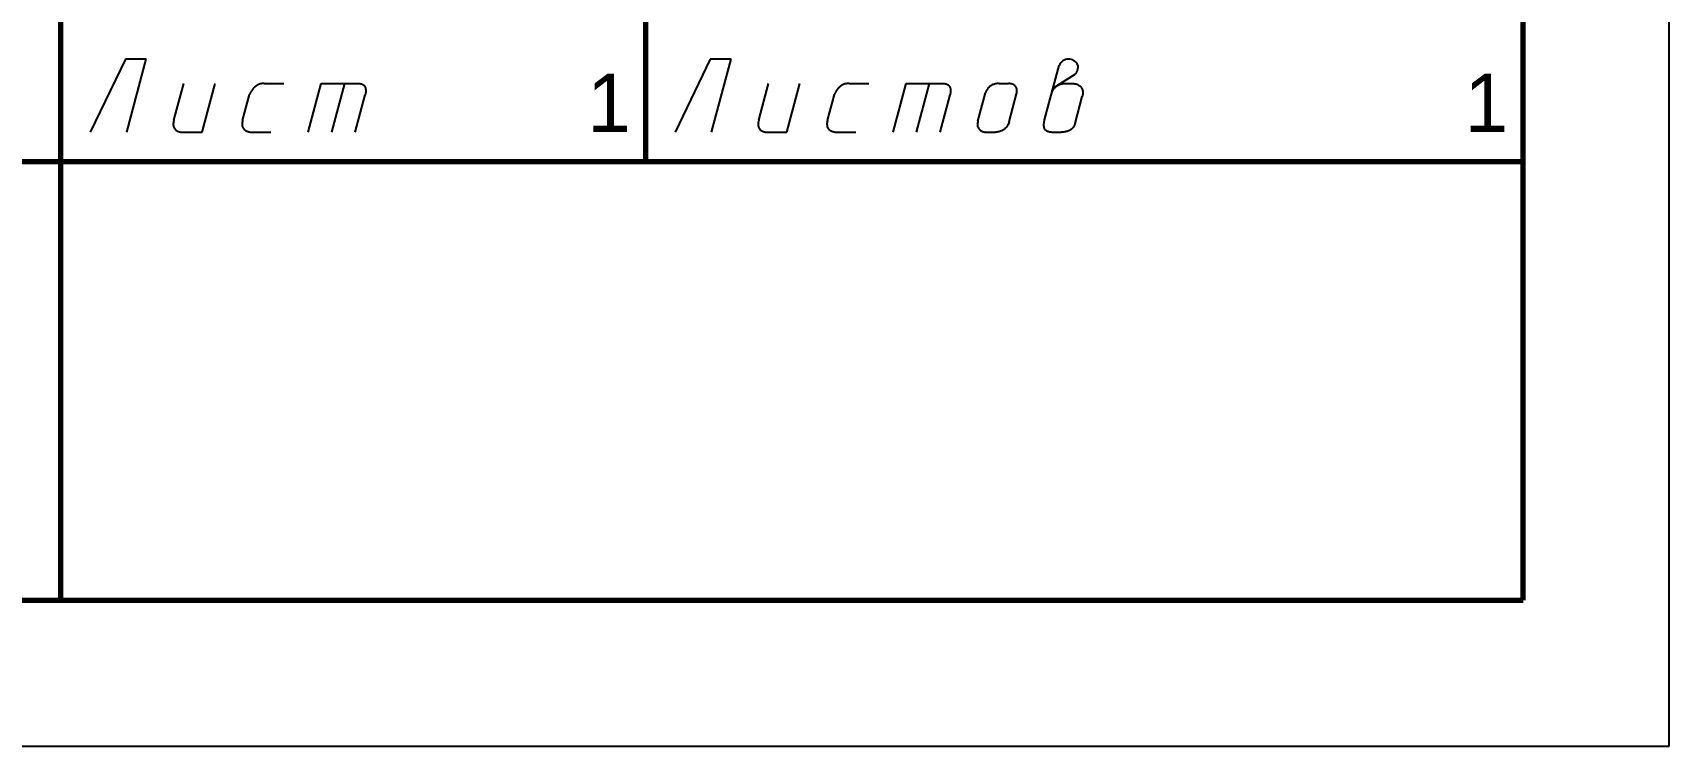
# Model space of a CAD drawing. Extents: x 0 to 297, y 0 to 210.
# Drawn here: x 241 to 297, y 0 to 24.4 of the extents above; entities that cross this region are included whole.
import ezdxf

# ---------------------------------------------------------------- set-up
doc = ezdxf.new("R2010")
doc.units = 0
doc.layers.get('0').update_dxf_attribs({"linetype": 'CONTINUOUS'})
doc.styles.add('cyrillic_ii', font='cyrillic_ii')

msp = doc.modelspace()

# ---------------------------------------------------------------- linework, layer by layer
for p, q in [((297, 0), (297, 210)), ((0, 0), (297, 0))]:
    msp.add_line(p, q)
at = {"lineweight": 70}
for p, q in [((292, 5), (292, 205)), ((242, 5), (242, 60)), ((262, 20), (262, 25)), ((172, 20), (292, 20)), ((20, 5), (292, 5))]:
    msp.add_line(p, q, dxfattribs=at)
at = {"linetype": 'CONTINUOUS', "lineweight": 25}
for p, q in [((244.206, 23.5), (243, 21)), ((244.92, 23.5), (244.206, 23.5)), ((244.25, 21), (244.92, 23.5)), ((264.206, 23.5), (263, 21)), ((264.92, 23.5), (264.206, 23.5)), ((264.25, 21), (264.92, 23.5)), ((275.639, 21.417), (276.139, 23.282)), ((276.67, 22.968), (275.929, 22.5)), ((276.67, 22.968), (276.669, 22.967)), ((276.669, 22.967), (276.67, 22.968)), ((276.669, 22.967), (276.669, 22.967)), ((276.671, 22.969), (276.67, 22.968)), ((276.674, 22.971), (276.671, 22.969)), ((276.676, 22.973), (276.674, 22.971)), ((276.679, 22.977), (276.676, 22.973)), ((276.683, 22.98), (276.679, 22.977)), ((276.687, 22.985), (276.683, 22.98)), ((276.691, 22.99), (276.687, 22.985)), ((276.696, 22.996), (276.691, 22.99)), ((276.701, 23.002), (276.696, 22.996)), ((276.706, 23.009), (276.701, 23.002)), ((276.711, 23.018), (276.706, 23.009)), ((276.717, 23.026), (276.711, 23.018)), ((276.722, 23.036), (276.717, 23.026)), ((276.727, 23.047), (276.722, 23.036)), ((276.733, 23.058), (276.727, 23.047)), ((276.738, 23.07), (276.733, 23.058)), ((276.743, 23.083), (276.738, 23.07)), ((276.748, 23.097), (276.743, 23.083)), ((276.753, 23.112), (276.748, 23.097)), ((276.757, 23.128), (276.753, 23.112)), ((276.761, 23.145), (276.757, 23.128)), ((276.764, 23.163), (276.761, 23.145)), ((276.767, 23.182), (276.764, 23.163)), ((276.77, 23.202), (276.767, 23.182)), ((276.772, 23.223), (276.77, 23.202)), ((276.773, 23.245), (276.772, 23.223)), ((276.774, 23.268), (276.773, 23.245)), ((276.774, 23.292), (276.774, 23.268)), ((245.862, 21.407), (246.2, 22.667)), ((246.825, 21), (247.272, 22.667)), ((248.501, 22.393), (248.492, 22.377)), ((248.512, 22.41), (248.501, 22.393)), ((248.523, 22.428), (248.512, 22.41)), ((248.536, 22.446), (248.523, 22.428)), ((248.55, 22.464), (248.536, 22.446)), ((248.565, 22.483), (248.55, 22.464)), ((248.582, 22.501), (248.565, 22.483)), ((248.599, 22.52), (248.582, 22.501)), ((248.618, 22.538), (248.599, 22.52)), ((248.638, 22.555), (248.618, 22.538)), ((248.66, 22.572), (248.638, 22.555)), ((248.682, 22.588), (248.66, 22.572)), ((248.706, 22.602), (248.682, 22.588)), ((248.732, 22.616), (248.706, 22.602)), ((248.759, 22.629), (248.732, 22.616)), ((248.787, 22.64), (248.759, 22.629)), ((248.817, 22.649), (248.787, 22.64)), ((248.849, 22.656), (248.817, 22.649)), ((248.881, 22.662), (248.849, 22.656)), ((248.916, 22.665), (248.881, 22.662)), ((248.952, 22.667), (248.916, 22.665)), ((248.952, 22.667), (249.624, 22.667)), ((250.457, 21), (250.904, 22.667)), ((250.904, 22.667), (252.162, 22.667)), ((251.26, 21), (251.707, 22.667)), ((252.162, 22.667), (252.194, 22.666)), ((252.194, 22.666), (252.224, 22.662)), ((252.224, 22.662), (252.252, 22.657)), ((252.252, 22.657), (252.277, 22.65)), ((252.277, 22.65), (252.299, 22.641)), ((252.299, 22.641), (252.319, 22.63)), ((252.319, 22.63), (252.337, 22.618)), ((252.337, 22.618), (252.353, 22.605)), ((252.353, 22.605), (252.367, 22.591)), ((252.367, 22.591), (252.379, 22.575)), ((252.379, 22.575), (252.39, 22.559)), ((252.39, 22.559), (252.398, 22.542)), ((252.398, 22.542), (252.405, 22.525)), ((252.405, 22.525), (252.411, 22.506)), ((252.411, 22.506), (252.416, 22.488)), ((252.416, 22.488), (252.419, 22.47)), ((252.419, 22.47), (252.421, 22.451)), ((252.421, 22.451), (252.423, 22.433)), ((252.423, 22.397), (252.422, 22.379)), ((252.423, 22.433), (252.423, 22.414)), ((252.423, 22.414), (252.423, 22.397)), ((265.862, 21.407), (266.2, 22.667)), ((266.825, 21), (267.272, 22.667)), ((268.501, 22.393), (268.492, 22.377)), ((268.512, 22.41), (268.501, 22.393)), ((268.523, 22.428), (268.512, 22.41)), ((268.536, 22.446), (268.523, 22.428)), ((268.55, 22.464), (268.536, 22.446)), ((268.565, 22.483), (268.55, 22.464)), ((268.582, 22.501), (268.565, 22.483)), ((268.599, 22.52), (268.582, 22.501)), ((268.618, 22.538), (268.599, 22.52)), ((268.638, 22.555), (268.618, 22.538)), ((268.66, 22.572), (268.638, 22.555)), ((268.682, 22.588), (268.66, 22.572)), ((268.706, 22.602), (268.682, 22.588)), ((268.732, 22.616), (268.706, 22.602)), ((268.759, 22.629), (268.732, 22.616)), ((268.787, 22.64), (268.759, 22.629)), ((268.817, 22.649), (268.787, 22.64)), ((268.849, 22.656), (268.817, 22.649)), ((268.881, 22.662), (268.849, 22.656)), ((268.916, 22.665), (268.881, 22.662)), ((268.952, 22.667), (268.916, 22.665)), ((268.952, 22.667), (269.624, 22.667)), ((270.457, 21), (270.904, 22.667)), ((270.904, 22.667), (272.162, 22.667)), ((271.26, 21), (271.707, 22.667)), ((272.162, 22.667), (272.194, 22.666)), ((272.194, 22.666), (272.224, 22.662)), ((272.224, 22.662), (272.252, 22.657)), ((272.252, 22.657), (272.277, 22.65)), ((272.277, 22.65), (272.299, 22.641)), ((272.299, 22.641), (272.319, 22.63)), ((272.319, 22.63), (272.337, 22.618)), ((272.337, 22.618), (272.353, 22.605)), ((272.353, 22.605), (272.367, 22.591)), ((272.367, 22.591), (272.379, 22.575)), ((272.379, 22.575), (272.39, 22.559)), ((272.39, 22.559), (272.398, 22.542)), ((272.398, 22.542), (272.405, 22.525)), ((272.405, 22.525), (272.411, 22.506)), ((272.411, 22.506), (272.416, 22.488)), ((272.416, 22.488), (272.419, 22.47)), ((272.419, 22.47), (272.421, 22.451)), ((272.421, 22.451), (272.423, 22.433)), ((272.423, 22.397), (272.422, 22.379)), ((272.423, 22.433), (272.423, 22.414)), ((272.423, 22.414), (272.423, 22.397)), ((273.633, 22.389), (273.629, 22.378)), ((273.638, 22.4), (273.633, 22.389)), ((273.644, 22.412), (273.638, 22.4)), ((273.651, 22.426), (273.644, 22.412)), ((273.659, 22.44), (273.651, 22.426)), ((273.669, 22.454), (273.659, 22.44)), ((273.679, 22.469), (273.669, 22.454)), ((273.69, 22.484), (273.679, 22.469)), ((273.702, 22.499), (273.69, 22.484)), ((273.716, 22.515), (273.702, 22.499)), ((273.73, 22.53), (273.716, 22.515)), ((273.746, 22.545), (273.73, 22.53)), ((273.764, 22.56), (273.746, 22.545)), ((273.782, 22.575), (273.764, 22.56)), ((273.802, 22.588), (273.782, 22.575)), ((273.824, 22.601), (273.802, 22.588)), ((273.847, 22.614), (273.824, 22.601)), ((273.871, 22.625), (273.847, 22.614)), ((273.897, 22.635), (273.871, 22.625)), ((273.925, 22.644), (273.897, 22.635)), ((273.955, 22.652), (273.925, 22.644)), ((273.986, 22.658), (273.955, 22.652)), ((274.019, 22.663), (273.986, 22.658)), ((274.053, 22.666), (274.019, 22.663)), ((274.09, 22.667), (274.053, 22.666)), ((274.09, 22.667), (274.402, 22.667)), ((274.403, 22.667), (274.402, 22.667)), ((274.406, 22.667), (274.403, 22.667)), ((274.411, 22.666), (274.406, 22.667)), ((274.418, 22.666), (274.411, 22.666)), ((274.426, 22.665), (274.418, 22.666)), ((274.436, 22.664), (274.426, 22.665)), ((274.447, 22.663), (274.436, 22.664)), ((274.46, 22.66), (274.447, 22.663)), ((274.474, 22.658), (274.46, 22.66)), ((274.488, 22.655), (274.474, 22.658)), ((274.503, 22.651), (274.488, 22.655)), ((274.519, 22.646), (274.503, 22.651)), ((274.535, 22.64), (274.519, 22.646)), ((274.551, 22.633), (274.535, 22.64)), ((274.567, 22.626), (274.551, 22.633)), ((274.582, 22.617), (274.567, 22.626)), ((274.598, 22.607), (274.582, 22.617)), ((274.613, 22.596), (274.598, 22.607)), ((274.627, 22.584), (274.613, 22.596)), ((274.64, 22.57), (274.627, 22.584)), ((274.653, 22.555), (274.64, 22.57)), ((274.664, 22.538), (274.653, 22.555)), ((274.673, 22.519), (274.664, 22.538)), ((274.681, 22.499), (274.673, 22.519)), ((274.688, 22.478), (274.681, 22.499)), ((274.692, 22.454), (274.688, 22.478)), ((274.694, 22.428), (274.692, 22.454)), ((274.692, 22.372), (274.694, 22.401)), ((274.694, 22.401), (274.694, 22.428)), ((275.901, 22.38), (275.913, 22.408)), ((275.913, 22.408), (275.926, 22.434)), ((275.926, 22.434), (275.941, 22.459)), ((275.941, 22.459), (275.956, 22.482)), ((275.956, 22.482), (275.972, 22.503)), ((275.972, 22.503), (275.989, 22.522)), ((275.989, 22.522), (276.006, 22.54)), ((276.006, 22.54), (276.024, 22.556)), ((276.024, 22.556), (276.042, 22.571)), ((276.042, 22.571), (276.061, 22.585)), ((276.061, 22.585), (276.08, 22.597)), ((276.08, 22.597), (276.099, 22.607)), ((276.099, 22.607), (276.118, 22.617)), ((276.118, 22.617), (276.136, 22.626)), ((276.136, 22.626), (276.155, 22.633)), ((276.155, 22.633), (276.173, 22.64)), ((276.173, 22.64), (276.191, 22.645)), ((276.191, 22.645), (276.209, 22.65)), ((276.209, 22.65), (276.226, 22.654)), ((276.226, 22.654), (276.242, 22.657)), ((276.242, 22.657), (276.257, 22.66)), ((276.257, 22.66), (276.272, 22.662)), ((276.272, 22.662), (276.285, 22.664)), ((276.285, 22.664), (276.298, 22.665)), ((276.298, 22.665), (276.309, 22.666)), ((276.309, 22.666), (276.319, 22.666)), ((276.319, 22.666), (276.328, 22.667)), ((276.328, 22.667), (276.335, 22.667)), ((276.335, 22.667), (276.34, 22.667)), ((276.34, 22.667), (276.547, 22.667)), ((276.547, 22.667), (276.593, 22.665)), ((276.593, 22.665), (276.636, 22.661)), ((276.636, 22.661), (276.675, 22.655)), ((276.675, 22.655), (276.711, 22.647)), ((276.711, 22.647), (276.744, 22.637)), ((276.744, 22.637), (276.773, 22.626)), ((276.773, 22.626), (276.8, 22.612)), ((276.8, 22.612), (276.824, 22.598)), ((276.824, 22.598), (276.845, 22.582)), ((276.845, 22.582), (276.864, 22.565)), ((276.864, 22.565), (276.88, 22.547)), ((276.88, 22.547), (276.894, 22.528)), ((276.894, 22.528), (276.906, 22.509)), ((276.906, 22.509), (276.916, 22.489)), ((276.916, 22.489), (276.924, 22.468)), ((276.924, 22.468), (276.931, 22.448)), ((276.931, 22.448), (276.936, 22.427)), ((276.936, 22.427), (276.94, 22.407)), ((276.94, 22.407), (276.942, 22.387)), ((276.942, 22.387), (276.944, 22.367)), ((248.212, 21.398), (248.451, 22.29)), ((248.452, 22.292), (248.451, 22.29)), ((248.451, 22.29), (248.451, 22.29)), ((248.454, 22.297), (248.452, 22.292)), ((248.456, 22.303), (248.454, 22.297)), ((248.46, 22.312), (248.456, 22.303)), ((248.464, 22.322), (248.46, 22.312)), ((248.47, 22.334), (248.464, 22.322)), ((248.476, 22.347), (248.47, 22.334)), ((248.483, 22.361), (248.476, 22.347)), ((248.492, 22.377), (248.483, 22.361)), ((252.063, 21), (252.404, 22.272)), ((252.404, 22.272), (252.403, 22.268)), ((252.405, 22.278), (252.404, 22.272)), ((252.407, 22.286), (252.405, 22.278)), ((252.41, 22.295), (252.407, 22.286)), ((252.412, 22.306), (252.41, 22.295)), ((252.414, 22.319), (252.412, 22.306)), ((252.417, 22.332), (252.414, 22.319)), ((252.419, 22.347), (252.417, 22.332)), ((252.421, 22.363), (252.419, 22.347)), ((252.422, 22.379), (252.421, 22.363)), ((268.212, 21.398), (268.451, 22.29)), ((268.452, 22.292), (268.451, 22.29)), ((268.451, 22.29), (268.451, 22.29)), ((268.454, 22.297), (268.452, 22.292)), ((268.456, 22.303), (268.454, 22.297)), ((268.46, 22.312), (268.456, 22.303)), ((268.464, 22.322), (268.46, 22.312)), ((268.47, 22.334), (268.464, 22.322)), ((268.476, 22.347), (268.47, 22.334)), ((268.483, 22.361), (268.476, 22.347)), ((268.492, 22.377), (268.483, 22.361)), ((272.063, 21), (272.404, 22.272)), ((272.404, 22.272), (272.403, 22.268)), ((272.405, 22.278), (272.404, 22.272)), ((272.407, 22.286), (272.405, 22.278)), ((272.41, 22.295), (272.407, 22.286)), ((272.412, 22.306), (272.41, 22.295)), ((272.414, 22.319), (272.412, 22.306)), ((272.417, 22.332), (272.414, 22.319)), ((272.419, 22.347), (272.417, 22.332)), ((272.421, 22.363), (272.419, 22.347)), ((272.422, 22.379), (272.421, 22.363)), ((273.358, 21.378), (273.617, 22.346)), ((273.618, 22.35), (273.617, 22.347)), ((273.617, 22.347), (273.617, 22.346)), ((273.62, 22.355), (273.618, 22.35)), ((273.622, 22.361), (273.62, 22.355)), ((273.625, 22.369), (273.622, 22.361)), ((273.629, 22.378), (273.625, 22.369)), ((274.423, 21.353), (274.679, 22.306)), ((274.679, 22.306), (274.687, 22.34)), ((274.687, 22.34), (274.692, 22.372)), ((275.88, 22.317), (275.89, 22.349)), ((275.89, 22.349), (275.901, 22.38)), ((276.68, 21.3), (276.927, 22.221)), ((276.928, 22.226), (276.927, 22.221)), ((276.93, 22.233), (276.928, 22.226)), ((276.932, 22.242), (276.93, 22.233)), ((276.935, 22.253), (276.932, 22.242)), ((276.937, 22.266), (276.935, 22.253)), ((276.939, 22.28), (276.937, 22.266)), ((276.941, 22.295), (276.939, 22.28)), ((276.943, 22.312), (276.941, 22.295)), ((276.944, 22.33), (276.943, 22.312)), ((276.944, 22.367), (276.944, 22.348)), ((276.944, 22.348), (276.944, 22.33)), ((245.843, 21.3), (245.842, 21.269)), ((245.842, 21.269), (245.843, 21.24)), ((245.847, 21.333), (245.843, 21.3)), ((245.853, 21.369), (245.847, 21.333)), ((245.862, 21.407), (245.853, 21.369)), ((248.195, 21.293), (248.194, 21.263)), ((248.198, 21.326), (248.195, 21.293)), ((248.203, 21.361), (248.198, 21.326)), ((248.212, 21.398), (248.203, 21.361)), ((265.843, 21.3), (265.842, 21.269)), ((265.842, 21.269), (265.843, 21.24)), ((265.847, 21.333), (265.843, 21.3)), ((265.853, 21.369), (265.847, 21.333)), ((265.862, 21.407), (265.853, 21.369)), ((268.195, 21.293), (268.194, 21.263)), ((268.198, 21.326), (268.195, 21.293)), ((268.203, 21.361), (268.198, 21.326)), ((268.212, 21.398), (268.203, 21.361)), ((273.344, 21.31), (273.342, 21.279)), ((273.342, 21.279), (273.342, 21.25)), ((273.35, 21.343), (273.344, 21.31)), ((273.358, 21.378), (273.35, 21.343)), ((274.402, 21.289), (274.389, 21.26)), ((274.413, 21.32), (274.402, 21.289)), ((274.423, 21.353), (274.413, 21.32)), ((275.616, 21.274), (275.617, 21.292)), ((275.616, 21.255), (275.616, 21.274)), ((275.617, 21.292), (275.619, 21.309)), ((275.619, 21.309), (275.621, 21.326)), ((275.621, 21.326), (275.623, 21.342)), ((275.623, 21.342), (275.626, 21.357)), ((275.626, 21.357), (275.628, 21.37)), ((275.628, 21.37), (275.631, 21.383)), ((275.631, 21.383), (275.633, 21.394)), ((275.633, 21.394), (275.636, 21.403)), ((275.636, 21.403), (275.638, 21.411)), ((275.638, 21.411), (275.639, 21.417)), ((276.672, 21.272), (276.662, 21.245)), ((276.68, 21.3), (276.672, 21.272)), ((245.843, 21.24), (245.847, 21.213)), ((245.847, 21.213), (245.852, 21.189)), ((245.852, 21.189), (245.86, 21.166)), ((245.86, 21.166), (245.868, 21.145)), ((245.868, 21.145), (245.879, 21.126)), ((245.879, 21.126), (245.891, 21.109)), ((245.891, 21.109), (245.904, 21.094)), ((245.904, 21.094), (245.917, 21.08)), ((245.917, 21.08), (245.932, 21.067)), ((245.932, 21.067), (245.948, 21.056)), ((245.948, 21.056), (245.964, 21.046)), ((245.964, 21.046), (245.98, 21.037)), ((245.98, 21.037), (245.996, 21.03)), ((245.996, 21.03), (246.013, 21.024)), ((246.013, 21.024), (246.029, 21.018)), ((246.029, 21.018), (246.045, 21.014)), ((246.045, 21.014), (246.06, 21.01)), ((246.06, 21.01), (246.075, 21.007)), ((246.075, 21.007), (246.089, 21.005)), ((246.089, 21.005), (246.102, 21.003)), ((246.102, 21.003), (246.114, 21.002)), ((246.114, 21.002), (246.124, 21.001)), ((246.124, 21.001), (246.133, 21)), ((246.133, 21), (246.141, 21)), ((246.141, 21), (246.146, 21)), ((246.146, 21), (246.15, 21)), ((246.15, 21), (246.825, 21)), ((248.194, 21.263), (248.197, 21.235)), ((248.197, 21.235), (248.201, 21.209)), ((248.201, 21.209), (248.208, 21.185)), ((248.208, 21.185), (248.217, 21.163)), ((248.217, 21.163), (248.227, 21.142)), ((248.227, 21.142), (248.239, 21.124)), ((248.239, 21.124), (248.253, 21.107)), ((248.253, 21.107), (248.267, 21.092)), ((248.267, 21.092), (248.283, 21.078)), ((248.283, 21.078), (248.299, 21.066)), ((248.299, 21.066), (248.316, 21.055)), ((248.316, 21.055), (248.334, 21.045)), ((248.334, 21.045), (248.352, 21.037)), ((248.352, 21.037), (248.37, 21.029)), ((248.37, 21.029), (248.387, 21.023)), ((248.387, 21.023), (248.405, 21.018)), ((248.405, 21.018), (248.422, 21.013)), ((248.422, 21.013), (248.439, 21.01)), ((248.439, 21.01), (248.454, 21.007)), ((248.454, 21.007), (248.469, 21.005)), ((248.469, 21.005), (248.483, 21.003)), ((248.483, 21.003), (248.495, 21.002)), ((248.495, 21.002), (248.505, 21.001)), ((248.505, 21.001), (248.514, 21)), ((248.514, 21), (248.521, 21)), ((248.521, 21), (248.526, 21)), ((248.526, 21), (248.529, 21)), ((248.529, 21), (249.178, 21)), ((265.843, 21.24), (265.847, 21.213)), ((265.847, 21.213), (265.852, 21.189)), ((265.852, 21.189), (265.86, 21.166)), ((265.86, 21.166), (265.868, 21.145)), ((265.868, 21.145), (265.879, 21.126)), ((265.879, 21.126), (265.891, 21.109)), ((265.891, 21.109), (265.904, 21.094)), ((265.904, 21.094), (265.917, 21.08)), ((265.917, 21.08), (265.932, 21.067)), ((265.932, 21.067), (265.948, 21.056)), ((265.948, 21.056), (265.964, 21.046)), ((265.964, 21.046), (265.98, 21.037)), ((265.98, 21.037), (265.996, 21.03)), ((265.996, 21.03), (266.013, 21.024)), ((266.013, 21.024), (266.029, 21.018)), ((266.029, 21.018), (266.045, 21.014)), ((266.045, 21.014), (266.06, 21.01)), ((266.06, 21.01), (266.075, 21.007)), ((266.075, 21.007), (266.089, 21.005)), ((266.089, 21.005), (266.102, 21.003)), ((266.102, 21.003), (266.114, 21.002)), ((266.114, 21.002), (266.124, 21.001)), ((266.124, 21.001), (266.133, 21)), ((266.133, 21), (266.141, 21)), ((266.141, 21), (266.146, 21)), ((266.146, 21), (266.15, 21)), ((266.15, 21), (266.825, 21)), ((268.194, 21.263), (268.197, 21.235)), ((268.197, 21.235), (268.201, 21.209)), ((268.201, 21.209), (268.208, 21.185)), ((268.208, 21.185), (268.217, 21.163)), ((268.217, 21.163), (268.227, 21.142)), ((268.227, 21.142), (268.239, 21.124)), ((268.239, 21.124), (268.253, 21.107)), ((268.253, 21.107), (268.267, 21.092)), ((268.267, 21.092), (268.283, 21.078)), ((268.283, 21.078), (268.299, 21.066)), ((268.299, 21.066), (268.316, 21.055)), ((268.316, 21.055), (268.334, 21.045)), ((268.334, 21.045), (268.352, 21.037)), ((268.352, 21.037), (268.37, 21.029)), ((268.37, 21.029), (268.387, 21.023)), ((268.387, 21.023), (268.405, 21.018)), ((268.405, 21.018), (268.422, 21.013)), ((268.422, 21.013), (268.439, 21.01)), ((268.439, 21.01), (268.454, 21.007)), ((268.454, 21.007), (268.469, 21.005)), ((268.469, 21.005), (268.483, 21.003)), ((268.483, 21.003), (268.495, 21.002)), ((268.495, 21.002), (268.505, 21.001)), ((268.505, 21.001), (268.514, 21)), ((268.514, 21), (268.521, 21)), ((268.521, 21), (268.526, 21)), ((268.526, 21), (268.529, 21)), ((268.529, 21), (269.178, 21)), ((273.342, 21.25), (273.344, 21.223)), ((273.344, 21.223), (273.348, 21.199)), ((273.348, 21.199), (273.355, 21.176)), ((273.355, 21.176), (273.363, 21.155)), ((273.363, 21.155), (273.373, 21.135)), ((273.373, 21.135), (273.384, 21.118)), ((273.384, 21.118), (273.397, 21.102)), ((273.397, 21.102), (273.41, 21.087)), ((273.41, 21.087), (273.425, 21.074)), ((273.425, 21.074), (273.44, 21.062)), ((273.44, 21.062), (273.455, 21.052)), ((273.455, 21.052), (273.471, 21.043)), ((273.471, 21.043), (273.487, 21.035)), ((273.487, 21.035), (273.502, 21.028)), ((273.502, 21.028), (273.518, 21.022)), ((273.518, 21.022), (273.533, 21.017)), ((273.533, 21.017), (273.547, 21.013)), ((273.547, 21.013), (273.56, 21.009)), ((273.56, 21.009), (273.573, 21.007)), ((273.573, 21.007), (273.584, 21.004)), ((273.584, 21.004), (273.593, 21.003)), ((273.593, 21.003), (273.601, 21.002)), ((273.601, 21.002), (273.607, 21.001)), ((273.607, 21.001), (273.611, 21)), ((273.612, 21), (273.609, 21)), ((273.609, 21), (273.954, 21)), ((273.611, 21), (273.613, 21)), ((273.613, 21), (273.612, 21)), ((273.958, 21), (273.954, 21)), ((273.964, 21), (273.958, 21)), ((273.971, 21), (273.964, 21)), ((273.98, 21.001), (273.971, 21)), ((273.99, 21.001), (273.98, 21.001)), ((274.002, 21.003), (273.99, 21.001)), ((274.015, 21.004), (274.002, 21.003)), ((274.03, 21.006), (274.015, 21.004)), ((274.045, 21.009), (274.03, 21.006)), ((274.061, 21.012), (274.045, 21.009)), ((274.079, 21.016), (274.061, 21.012)), ((274.097, 21.02), (274.079, 21.016)), ((274.115, 21.026), (274.097, 21.02)), ((274.134, 21.032), (274.115, 21.026)), ((274.154, 21.04), (274.134, 21.032)), ((274.174, 21.049), (274.154, 21.04)), ((274.193, 21.058), (274.174, 21.049)), ((274.213, 21.069), (274.193, 21.058)), ((274.233, 21.081), (274.213, 21.069)), ((274.253, 21.095), (274.233, 21.081)), ((274.272, 21.11), (274.253, 21.095)), ((274.291, 21.126), (274.272, 21.11)), ((274.309, 21.144), (274.291, 21.126)), ((274.327, 21.164), (274.309, 21.144)), ((274.344, 21.185), (274.327, 21.164)), ((274.36, 21.208), (274.344, 21.185)), ((274.375, 21.233), (274.36, 21.208)), ((274.389, 21.26), (274.375, 21.233)), ((275.616, 21.236), (275.616, 21.255)), ((275.617, 21.217), (275.616, 21.236)), ((275.62, 21.198), (275.617, 21.217)), ((275.623, 21.179), (275.62, 21.198)), ((275.627, 21.161), (275.623, 21.179)), ((275.633, 21.142), (275.627, 21.161)), ((275.64, 21.125), (275.633, 21.142)), ((275.649, 21.108), (275.64, 21.125)), ((275.659, 21.091), (275.649, 21.108)), ((275.671, 21.076), (275.659, 21.091)), ((275.685, 21.061), (275.671, 21.076)), ((275.7, 21.048), (275.685, 21.061)), ((275.718, 21.036), (275.7, 21.048)), ((275.738, 21.026), (275.718, 21.036)), ((275.76, 21.017), (275.738, 21.026)), ((275.784, 21.01), (275.76, 21.017)), ((275.811, 21.004), (275.784, 21.01)), ((275.84, 21.001), (275.811, 21.004)), ((275.872, 21), (275.84, 21.001)), ((275.872, 21), (276.209, 21)), ((276.217, 21), (276.209, 21)), ((276.226, 21), (276.217, 21)), ((276.236, 21), (276.226, 21)), ((276.248, 21.001), (276.236, 21)), ((276.26, 21.001), (276.248, 21.001)), ((276.274, 21.002), (276.26, 21.001)), ((276.289, 21.003), (276.274, 21.002)), ((276.305, 21.005), (276.289, 21.003)), ((276.321, 21.007), (276.305, 21.005)), ((276.338, 21.01), (276.321, 21.007)), ((276.356, 21.013), (276.338, 21.01)), ((276.374, 21.017), (276.356, 21.013)), ((276.393, 21.022), (276.374, 21.017)), ((276.412, 21.028), (276.393, 21.022)), ((276.431, 21.034), (276.412, 21.028)), ((276.45, 21.041), (276.431, 21.034)), ((276.469, 21.049), (276.45, 21.041)), ((276.488, 21.059), (276.469, 21.049)), ((276.507, 21.069), (276.488, 21.059)), ((276.526, 21.081), (276.507, 21.069)), ((276.544, 21.093), (276.526, 21.081)), ((276.561, 21.107), (276.544, 21.093)), ((276.578, 21.122), (276.561, 21.107)), ((276.594, 21.139), (276.578, 21.122)), ((276.61, 21.157), (276.594, 21.139)), ((276.624, 21.177), (276.61, 21.157)), ((276.638, 21.198), (276.624, 21.177)), ((276.65, 21.221), (276.638, 21.198)), ((276.662, 21.245), (276.65, 21.221))]:
    msp.add_line(p, q, dxfattribs=at)
msp.add_arc((276.459, 23.158), 0.342, 22.9865, 158.7741, dxfattribs=at)

# ---------------------------------------------------------------- texts
at = {"char_height": 2, "width": 0.44444, "attachment_point": 1, "style": 'cyrillic_ii'}
for insert in [(260, 23), (290, 23)]:
    msp.add_mtext('1', dxfattribs=dict(at, insert=insert))

doc.saveas('drawing.dxf')
